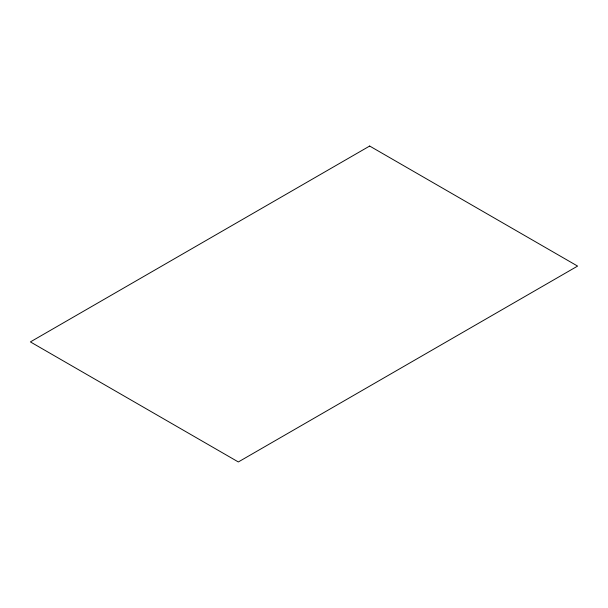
<?xml version="1.0" encoding="UTF-8"?>
<svg xmlns="http://www.w3.org/2000/svg" width="608" height="608" viewBox="0 0 608 608"><rect width="100%" height="100%" fill="white"/><g stroke="black" fill="none" stroke-linecap="round" stroke-linejoin="round"><path stroke-width="0.91" d="M369.664 146.042L30.4 341.909L238.336 461.958L577.6 266.091L369.664 146.042"/></g></svg>
